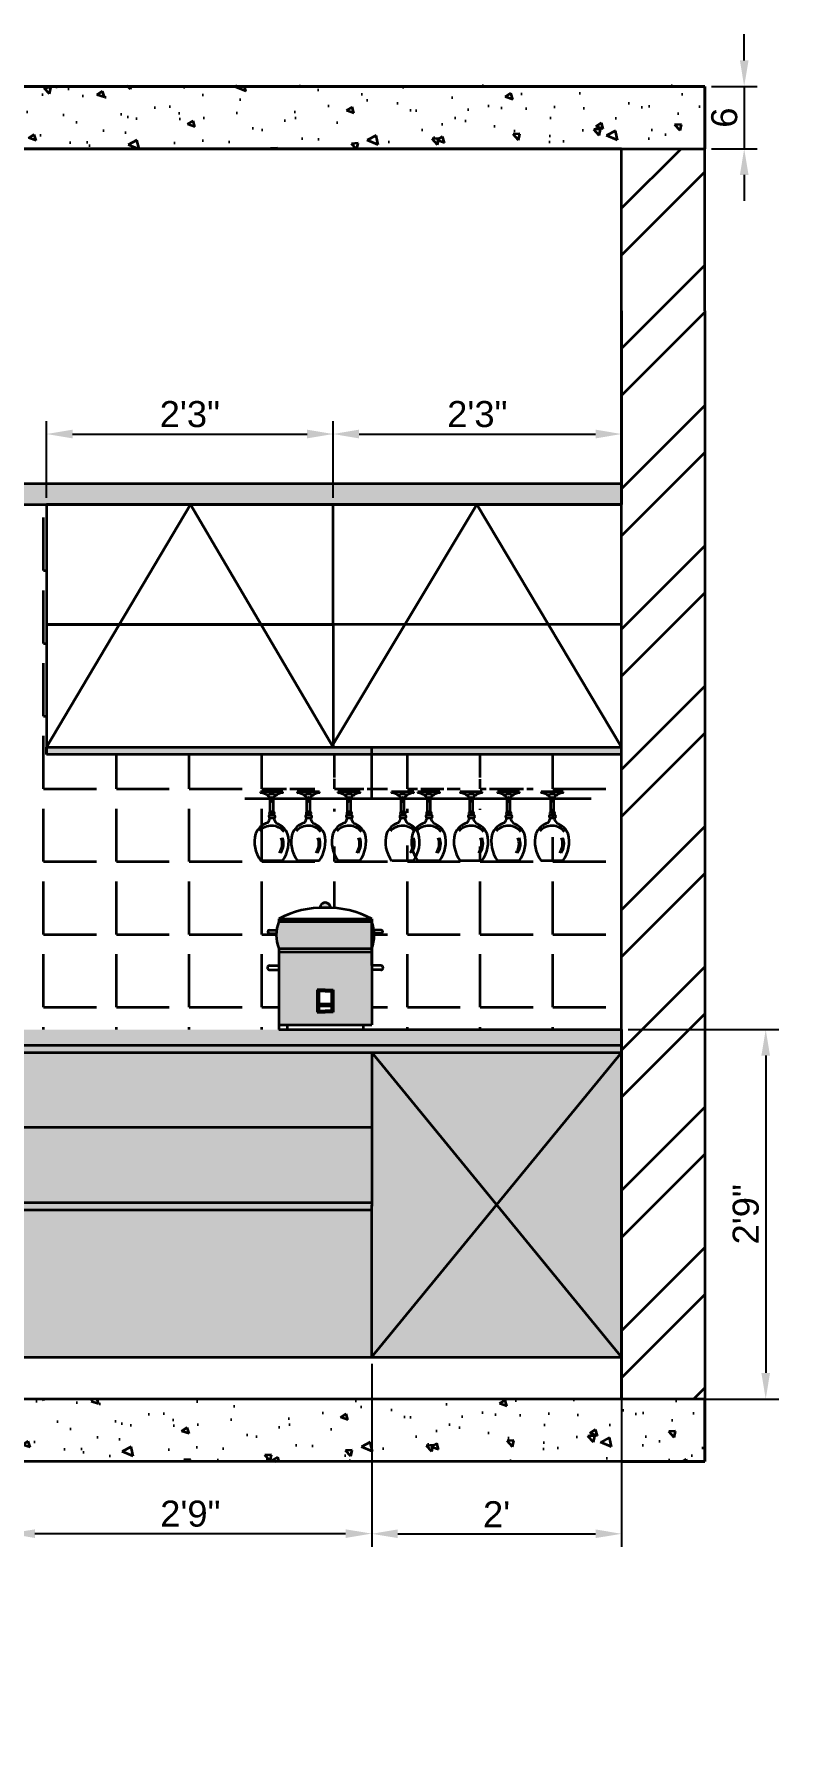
# Model space of a CAD drawing. Header units: millimetres. Extents: x 2258 to 5600, y 711 to 2563.
# Drawn here: x 4938.1 to 5009.6, y 2069.2 to 2233.8 of the extents above; entities that cross this region are included whole.
import ezdxf

# ---------------------------------------------------------------- set-up
doc = ezdxf.new("R2010")
doc.units = ezdxf.units.MM
doc.layers.add('WAL', color=7, linetype='Continuous', lineweight=30)
doc.styles.add('DIM_FONT', font='simplex_.ttf', dxfattribs={"width": 0.8})
doc.styles.get("Standard").update_dxf_attribs({"font": 'arial.ttf'})
doc.dimstyles.new('ISO-25', dxfattribs={"dimtxt": 2.5, "dimasz": 2.5, "dimexe": 1.25, "dimexo": 0.625, "dimtad": 1, "dimtxsty": 'Standard', "dimcen": 2.5, "dimadec": 0, "dimazin": 0, "dimtfac": 1, "dimtmove": 0, "dimatfit": 3, "dimfxl": 1, "dimarcsym": 0})
pattern_1 = [(50, (1383.67, 2337.53), (182.1847, -15.939), [19.05, -209.55]), (355, (1383.67, 2337.53), (-35.243, 191.057), [15.24, -167.641]), (100.4514, (1398.86, 2336.2), (146.941, 175.118), [16.19, -178.09]), (46.184, (1383.67, 2388.33), (271.079, -42.042), [28.575, -314.325]), (96.6356, (1406.26, 2384.82), (237.404, 247.426), [24.285, -267.136]), (351.184, (1383.67, 2388.33), (237.404, 247.426), [22.86, -251.46]), (21, (1409.07, 2375.63), (151.6144, -102.265), [19.05, -209.55]), (326, (1409.07, 2375.63), (61.802, 184.188), [15.24, -167.64]), (71.4514, (1421.71, 2367.1), (213.416, 81.923), [16.19, -178.09]), (37.5, (1383.675, 2337.53), (3.0886, 84.555), [0, -165.608, 0, -170.18, 0, -168.275]), (7.5, (1383.675, 2337.53), (66.8197, 100.1806), [0, -97.028, 0, -161.798, 0, -64.135]), (327.5, (1327.03, 2337.53), (135.5906, -5.7287), [0, -63.5, 0, -198.12, 0, -262.89]), (317.5, (1301.63, 2337.53), (148.129, 25.4265), [0, -82.55, 0, -131.572, 0, -186.69])]

# ---------------------------------------------------------------- blocks, each defined once
blk = doc.blocks.new('*D193')
at = {"color": 0, "lineweight": -2, "transparency": 16777216}
for p, q in [((4939.33, 2189.28), (4939.33, 2196.67)), ((4941.83, 2195.42), (4964.33, 2195.42)), ((4966.83, 2189.28), (4966.83, 2196.67))]:
    blk.add_line(p, q, dxfattribs=at)
at = {"color": 0, "transparency": 16777216}
for points in [[(4941.83, 2195.84), (4941.83, 2195), (4939.33, 2195.42)], [(4964.33, 2195.84), (4964.33, 2195), (4966.83, 2195.42)]]:
    blk.add_solid(points, dxfattribs=at)
at = {"layer": 'Defpoints', "color": 0, "transparency": 16777216}
for p in [(4966.83, 2195.42), (4939.33, 2188.65), (4966.83, 2188.65)]:
    blk.add_point(p, dxfattribs=at)
at = {"color": 0, "lineweight": 35, "transparency": 16777216, "insert": (4953.08, 2197.32), "char_height": 2.5, "attachment_point": 5}
blk.add_mtext('2\'3"', dxfattribs=at)
blk = doc.blocks.new('*D194')
at = {"color": 0, "lineweight": -2, "transparency": 16777216}
for p, q in [((4966.83, 2189.28), (4966.83, 2196.67)), ((4969.33, 2195.42), (4992.03, 2195.42)), ((4994.53, 2189.28), (4994.53, 2196.67))]:
    blk.add_line(p, q, dxfattribs=at)
at = {"color": 0, "transparency": 16777216}
for points in [[(4969.33, 2195.84), (4969.33, 2195), (4966.83, 2195.42)], [(4992.03, 2195.84), (4992.03, 2195), (4994.53, 2195.42)]]:
    blk.add_solid(points, dxfattribs=at)
at = {"layer": 'Defpoints', "color": 0, "transparency": 16777216}
for p in [(4994.53, 2195.42), (4966.83, 2188.65), (4994.53, 2188.65)]:
    blk.add_point(p, dxfattribs=at)
at = {"color": 0, "lineweight": 35, "transparency": 16777216, "insert": (4980.68, 2197.32), "char_height": 2.5, "attachment_point": 5}
blk.add_mtext('2\'3"', dxfattribs=at)
blk = doc.blocks.new('*D204')
at = {"color": 0, "lineweight": -2, "transparency": 16777216}
for p, q in [((4935.71, 2106.17), (4935.71, 2088.62)), ((4970.54, 2106.17), (4970.54, 2088.62)), ((4938.21, 2089.87), (4968.04, 2089.87))]:
    blk.add_line(p, q, dxfattribs=at)
at = {"color": 0, "transparency": 16777216}
for points in [[(4938.21, 2090.28), (4938.21, 2089.45), (4935.71, 2089.87)], [(4968.04, 2090.28), (4968.04, 2089.45), (4970.54, 2089.87)]]:
    blk.add_solid(points, dxfattribs=at)
at = {"layer": 'Defpoints', "color": 0, "transparency": 16777216}
for p in [(4935.71, 2106.79), (4970.54, 2106.79), (4970.54, 2089.87)]:
    blk.add_point(p, dxfattribs=at)
at = {"color": 0, "lineweight": 35, "transparency": 16777216, "insert": (4953.13, 2091.77), "char_height": 2.5, "attachment_point": 5}
blk.add_mtext('2\'9"', dxfattribs=at)
blk = doc.blocks.new('*D205')
at = {"color": 0, "lineweight": -2, "transparency": 16777216}
for p, q in [((4970.54, 2106.17), (4970.54, 2088.6)), ((4994.53, 2106.17), (4994.53, 2088.6)), ((4973.04, 2089.85), (4992.03, 2089.85))]:
    blk.add_line(p, q, dxfattribs=at)
at = {"color": 0, "transparency": 16777216}
for points in [[(4973.04, 2090.27), (4973.04, 2089.44), (4970.54, 2089.85)], [(4992.03, 2090.27), (4992.03, 2089.44), (4994.53, 2089.85)]]:
    blk.add_solid(points, dxfattribs=at)
at = {"layer": 'Defpoints', "color": 0, "transparency": 16777216}
for p in [(4970.54, 2106.79), (4994.53, 2106.79), (4994.53, 2089.85)]:
    blk.add_point(p, dxfattribs=at)
at = {"color": 0, "lineweight": 35, "transparency": 16777216, "insert": (4982.53, 2091.73), "char_height": 2.5, "attachment_point": 5}
blk.add_mtext("2'", dxfattribs=at)
blk = doc.blocks.new('*D211')
at = {"color": 0, "lineweight": -2, "transparency": 16777216}
for p, q in [((4995.16, 2138.25), (5009.62, 2138.25)), ((5008.37, 2135.75), (5008.37, 2105.29)), ((4995.16, 2102.79), (5009.62, 2102.79))]:
    blk.add_line(p, q, dxfattribs=at)
at = {"color": 0, "transparency": 16777216}
for points in [[(5007.95, 2135.75), (5008.78, 2135.75), (5008.37, 2138.25)], [(5007.95, 2105.29), (5008.78, 2105.29), (5008.37, 2102.79)]]:
    blk.add_solid(points, dxfattribs=at)
at = {"layer": 'Defpoints', "color": 0, "transparency": 16777216}
for p in [(4994.53, 2138.25), (4994.53, 2102.79), (5008.37, 2102.79)]:
    blk.add_point(p, dxfattribs=at)
at = {"color": 0, "lineweight": 35, "transparency": 16777216, "insert": (5006.46, 2120.52), "char_height": 2.5, "attachment_point": 5, "rotation": 90}
blk.add_mtext('2\'9"', dxfattribs=at)
blk = doc.blocks.new('*D212')
at = {"color": 0, "lineweight": -2, "transparency": 16777216}
for p, q in [((5006.3, 2231.29), (5006.3, 2233.79)), ((5003.16, 2228.79), (5007.55, 2228.79)), ((5006.3, 2228.79), (5006.3, 2222.79)), ((5003.16, 2222.79), (5007.55, 2222.79)), ((5006.3, 2220.29), (5006.3, 2217.79))]:
    blk.add_line(p, q, dxfattribs=at)
at = {"color": 0, "transparency": 16777216}
for points in [[(5005.89, 2231.29), (5006.72, 2231.29), (5006.3, 2228.79)], [(5005.89, 2220.29), (5006.72, 2220.29), (5006.3, 2222.79)]]:
    blk.add_solid(points, dxfattribs=at)
at = {"layer": 'Defpoints', "color": 0, "transparency": 16777216}
for p in [(5002.53, 2228.79), (5002.53, 2222.79), (5006.3, 2222.79)]:
    blk.add_point(p, dxfattribs=at)
at = {"color": 0, "lineweight": 35, "transparency": 16777216, "insert": (5004.4, 2225.79), "char_height": 2.5, "attachment_point": 5, "rotation": 90}
blk.add_mtext('6', dxfattribs=at)

msp = doc.modelspace()

# ---------------------------------------------------------------- hatches: boundary and pattern name
at = {"lineweight": 35, "true_color": 0x000000}
h = msp.add_hatch(dxfattribs=at)
h.set_pattern_fill('AR-CONC', color=18)
h.set_pattern_definition(pattern_1)
h.paths.add_polyline_path([(4994.532, 2222.792), (5002.532, 2222.792), (5002.532, 2228.792), (4835.909, 2228.792), (4835.909, 2222.792), (4843.91, 2222.792)])
h = msp.add_hatch(dxfattribs=at)
h.set_pattern_fill('AR-CONC', color=18)
h.set_pattern_definition(pattern_1)
h.paths.add_polyline_path([(4994.532, 2228.792), (4843.91, 2228.792), (4843.91, 2222.792), (4994.532, 2222.792)])
h = msp.add_hatch(dxfattribs=at)
h.set_pattern_fill('AR-CONC', color=18)
h.set_pattern_definition(pattern_1)
h.paths.add_polyline_path([(4994.532, 2228.792), (4843.91, 2228.792), (4843.91, 2222.792), (4994.532, 2222.792)])
h = msp.add_hatch(dxfattribs=at)
h.set_pattern_fill('AR-CONC', color=18)
h.set_pattern_definition(pattern_1)
h.paths.add_polyline_path([(4994.532, 2228.792), (4843.91, 2228.792), (4843.91, 2222.792), (4994.532, 2222.792)])
h = msp.add_hatch(dxfattribs=at)
h.set_pattern_fill('AR-CONC', color=18)
h.set_pattern_definition(pattern_1)
h.paths.add_polyline_path([(4994.532, 2228.792), (4843.91, 2228.792), (4843.91, 2222.792), (4994.532, 2222.792)])
h = msp.add_hatch(dxfattribs=at)
h.set_pattern_fill('AR-CONC', color=18)
h.set_pattern_definition(pattern_1)
h.paths.add_polyline_path([(4994.532, 2228.792), (4843.91, 2228.792), (4843.91, 2222.792), (4994.532, 2222.792)])
h = msp.add_hatch(dxfattribs=at)
h.set_pattern_fill('AR-CONC', color=18)
h.set_pattern_definition(pattern_1)
h.paths.add_polyline_path([(4994.532, 2228.792), (4843.91, 2228.792), (4843.91, 2222.792), (4994.532, 2222.792)])
h = msp.add_hatch(dxfattribs=at)
h.set_pattern_fill('AR-CONC', color=18)
h.set_pattern_definition(pattern_1)
h.paths.add_polyline_path([(4994.532, 2228.792), (4843.91, 2228.792), (4843.91, 2222.792), (4994.532, 2222.792)])
h = msp.add_hatch(dxfattribs=at)
h.set_pattern_fill('AR-CONC', color=18)
h.set_pattern_definition(pattern_1)
h.paths.add_polyline_path([(4994.532, 2228.792), (4843.91, 2228.792), (4843.91, 2222.792), (4994.532, 2222.792)])
h = msp.add_hatch(dxfattribs=at)
h.set_pattern_fill('ANSI32', color=18)
h.set_pattern_definition([(45, (1383.675, 2337.528), (-6.735192, 6.735192), []), (45, (1388.165, 2337.528), (-6.735192, 6.735192), [])])
h.paths.add_polyline_path([(5002.532, 2200.652), (5002.532, 2207.252), (5002.532, 2222.792), (4994.532, 2222.792), (4994.532, 2102.792), (5002.532, 2102.792)])
h.paths.add_polyline_path([(4843.91, 2165.652), (4843.91, 2165.106), (4843.91, 2165.1)])
at = {"lineweight": 35, "true_color": 0xe1a500}
h = msp.add_hatch(color=42, dxfattribs=at)
h.dxf.hatch_style = 1
h.paths.add_polyline_path([(4939.332, 2188.652), (4966.832, 2188.652), (4994.532, 2188.652), (4994.532, 2190.652), (4843.913, 2190.652), (4843.913, 2188.652), (4871.413, 2188.652), (4899.113, 2188.652)])
at = {"lineweight": 35, "true_color": 0x000000}
h = msp.add_hatch(color=18, dxfattribs=at)
h.dxf.hatch_style = 1
h.paths.add_polyline_path([(4646.909, 2172.792), (4634.909, 2172.792), (4634.909, 2171.792), (4646.909, 2171.792)])
h.paths.add_polyline_path([(4707.909, 2147.792), (4652.709, 2147.792), (4652.709, 2145.792), (4707.909, 2145.792)])
h.paths.add_polyline_path([(4683.909, 2145.792), (4652.709, 2145.792), (4652.709, 2144.792), (4683.909, 2144.792)])
h.paths.add_polyline_path([(4683.909, 2133.192), (4652.709, 2133.192), (4652.709, 2132.192), (4683.909, 2132.192)])
h.paths.add_polyline_path([(4899.082, 2165.36), (4843.913, 2165.652), (4843.913, 2164.652), (4899.082, 2164.651)])
h.paths.add_polyline_path([(4923.587, 2175.468), (4916.074, 2175.468), (4903.677, 2167.955), (4935.984, 2167.955)])
h.paths.add_polyline_path([(4923.587, 2188.652), (4916.074, 2188.652), (4916.074, 2178.473), (4916.074, 2175.468), (4923.587, 2175.468), (4923.587, 2178.473)])
h.paths.add_polyline_path([(4935.984, 2167.955), (4903.677, 2167.955), (4903.677, 2165.325), (4935.984, 2165.325)])
h.paths.add_polyline_path([(4911.166, 2166.058), (4910.71, 2166.058), (4910.71, 2166.969), (4911.166, 2166.969)], flags=16)
h.paths.add_polyline_path([(4914.685, 2167.295), (4926.285, 2167.295), (4926.285, 2165.862), (4914.685, 2165.862)], flags=16)
h.paths.add_polyline_path([(4909.863, 2166.058), (4909.407, 2166.058), (4909.407, 2166.969), (4909.863, 2166.969)], flags=16)
h.paths.add_polyline_path([(4908.69, 2166.058), (4908.234, 2166.058), (4908.234, 2166.969), (4908.69, 2166.969)], flags=16)
h.paths.add_polyline_path([(4907.452, 2166.058), (4906.996, 2166.058), (4906.996, 2166.969), (4907.452, 2166.969)], flags=16)
h.paths.add_polyline_path([(4906.279, 2166.058), (4905.823, 2166.058), (4905.823, 2166.969), (4906.279, 2166.969)], flags=16)
h.paths.add_polyline_path([(4929.152, 2166.075, -1), (4928.24, 2166.075, -1)], flags=16)
h.paths.add_polyline_path([(4930.484, 2166.075, -1), (4929.572, 2166.075, -1)], flags=16)
h.paths.add_polyline_path([(4931.745, 2166.075, -1), (4930.834, 2166.075, -1)], flags=16)
h.paths.add_polyline_path([(4933.026, 2166.075, -1), (4932.114, 2166.075, -1)], flags=16)
h.paths.add_polyline_path([(4934.256, 2166.075, -1), (4933.345, 2166.075, -1)], flags=16)
h.paths.add_polyline_path([(4970.536, 2165.36), (4939.332, 2165.36), (4939.332, 2164.652), (4970.536, 2164.652)])
h.paths.add_polyline_path([(4994.532, 2165.36), (4970.536, 2165.36), (4970.536, 2164.652), (4994.532, 2164.652)])
h = msp.add_hatch(color=18, dxfattribs=at)
h.dxf.hatch_style = 1
h.paths.add_polyline_path([(4961.619, 2148.612, 0.1873734), (4961.619, 2146.021), (4970.536, 2146.021), (4970.536, 2148.612)])
h.paths.add_polyline_path([(4965.579, 2149.941, -0.0144193), (4966.079, 2149.937, -0.0145326), (4966.583, 2149.94, 0.9940321)])
h.paths.add_polyline_path([(4961.619, 2145.724), (4961.619, 2138.717), (4970.539, 2138.717), (4970.539, 2144.401), (4970.536, 2144.401), (4970.536, 2145.724)])
h.paths.add_polyline_path([(4966.842, 2142.075), (4966.842, 2139.912), (4966.079, 2139.912), (4965.316, 2139.912), (4965.316, 2142.075), (4966.079, 2142.075)], flags=16)
h.paths.add_polyline_path([(4966.693, 2141.926), (4966.693, 2140.06), (4966.079, 2140.06), (4965.464, 2140.06), (4965.464, 2141.926), (4966.079, 2141.926)], flags=0)
at = {"lineweight": 35, "true_color": 0xe1a500}
h = msp.add_hatch(color=42, dxfattribs=at)
h.dxf.hatch_style = 1
h.paths.add_polyline_path([(4683.909, 2144.792), (4652.709, 2144.792), (4652.709, 2133.192), (4683.909, 2133.192)])
h.paths.add_polyline_path([(4683.909, 2132.192), (4652.709, 2132.192), (4652.709, 2118.792), (4683.909, 2118.792)])
h.paths.add_polyline_path([(4695.909, 2132.292), (4683.909, 2145.792), (4683.909, 2118.792)])
h.paths.add_polyline_path([(4707.909, 2145.792), (4683.909, 2145.792), (4695.909, 2132.292)])
h.paths.add_polyline_path([(4707.909, 2145.792), (4695.909, 2132.292), (4707.909, 2118.792)])
h.paths.add_polyline_path([(4695.909, 2132.292), (4683.909, 2118.792), (4707.909, 2118.792)])
h.paths.add_polyline_path([(4707.909, 2017.792), (4616.709, 2017.792), (4616.709, 2015.792), (4695.909, 2015.792), (4707.909, 2015.792)])
h.paths.add_polyline_path([(4994.532, 1998.652), (4843.913, 1998.652), (4843.913, 1996.652), (4871.413, 1996.652), (4899.113, 1996.652), (4939.332, 1996.652), (4966.832, 1996.652), (4994.532, 1996.652)])
h.paths.add_polyline_path([(4867.472, 1944.043), (4855.691, 1929.417), (4867.472, 1914.792)])
h.paths.add_polyline_path([(4867.472, 1944.043), (4843.91, 1944.043), (4855.691, 1929.417)])
h.paths.add_polyline_path([(4843.91, 1944.043), (4843.91, 1914.792), (4855.691, 1929.417)])
h.paths.add_polyline_path([(4855.691, 1929.417), (4843.91, 1914.792), (4867.472, 1914.792)])
h.paths.add_polyline_path([(4895.085, 1944.043), (4867.472, 1944.043), (4867.472, 1914.792), (4895.085, 1914.792)])
h.paths.add_polyline_path([(4903.085, 1944.043), (4895.085, 1944.043), (4895.085, 1914.792), (4903.085, 1914.792)])
h.paths.add_polyline_path([(4935.714, 1944.043), (4903.085, 1944.043), (4903.085, 1929.652), (4935.714, 1929.652)])
h.paths.add_polyline_path([(4935.714, 1928.943), (4903.085, 1928.943), (4903.085, 1914.792), (4935.714, 1914.792)])
h.paths.add_polyline_path([(4970.537, 1928.943), (4935.714, 1928.943), (4935.714, 1914.792), (4970.536, 1914.792)])
h.paths.add_polyline_path([(4970.538, 1936.843), (4935.714, 1936.843), (4935.714, 1929.652), (4970.537, 1929.652)])
h.paths.add_polyline_path([(4970.538, 1944.043), (4935.714, 1944.043), (4935.714, 1936.843), (4970.538, 1936.843)])
h.paths.add_polyline_path([(4982.535, 1929.418), (4970.538, 1944.043), (4970.537, 1929.298), (4970.536, 1914.792)])
h.paths.add_polyline_path([(4994.532, 1944.043), (4970.538, 1944.043), (4982.535, 1929.418)])
h.paths.add_polyline_path([(4994.532, 1944.043), (4982.535, 1929.418), (4994.532, 1914.792)])
h.paths.add_polyline_path([(4982.535, 1929.418), (4970.536, 1914.792), (4994.532, 1914.792)])
h.paths.add_polyline_path([(4867.472, 2136.043), (4855.691, 2121.417), (4867.472, 2106.792)])
h.paths.add_polyline_path([(4867.472, 2136.043), (4843.91, 2136.043), (4855.691, 2121.417)])
h.paths.add_polyline_path([(4855.691, 2121.417), (4843.91, 2136.043), (4843.91, 2106.792)])
h.paths.add_polyline_path([(4855.691, 2121.417), (4843.91, 2106.792), (4867.472, 2106.792)])
h.paths.add_polyline_path([(4895.085, 2136.043), (4867.472, 2136.043), (4867.472, 2106.792), (4895.085, 2106.792)])
h.paths.add_polyline_path([(4903.085, 2136.043), (4895.085, 2136.043), (4895.085, 2106.792), (4903.085, 2106.792)])
h.paths.add_polyline_path([(4935.714, 2120.943), (4903.085, 2120.943), (4903.085, 2106.792), (4935.714, 2106.792)])
h.paths.add_polyline_path([(4935.714, 2136.043), (4903.085, 2136.043), (4903.085, 2121.652), (4935.714, 2121.652)])
h.paths.add_polyline_path([(4970.537, 2120.943), (4935.714, 2120.943), (4935.714, 2106.792), (4970.536, 2106.792)])
h.paths.add_polyline_path([(4970.538, 2128.843), (4935.714, 2128.843), (4935.714, 2121.652), (4970.537, 2121.652)])
h.paths.add_polyline_path([(4970.538, 2136.043), (4935.714, 2136.043), (4935.714, 2128.843), (4970.538, 2128.843)])
h.paths.add_polyline_path([(4970.538, 2136.043), (4970.537, 2121.298), (4970.536, 2106.792), (4982.535, 2121.418)])
h.paths.add_polyline_path([(4994.532, 2136.043), (4970.538, 2136.043), (4982.535, 2121.418)])
h.paths.add_polyline_path([(4994.532, 2136.043), (4982.535, 2121.418), (4994.532, 2106.792)])
h.paths.add_polyline_path([(4982.535, 2121.418), (4970.536, 2106.792), (4994.532, 2106.792)])
at = {"lineweight": 35}
h = msp.add_hatch(color=256, dxfattribs=at)
h.dxf.hatch_style = 1
h.paths.add_polyline_path([(4994.532, 2138.252), (4843.91, 2138.252), (4843.91, 2136.752), (4994.532, 2136.752)])
at = {"lineweight": 35, "true_color": 0x000000}
h = msp.add_hatch(color=18, dxfattribs=at)
h.dxf.hatch_style = 1
h.paths.add_polyline_path([(4935.714, 2121.652), (4903.085, 2121.652), (4903.085, 2120.943), (4935.714, 2120.943)])
h.paths.add_polyline_path([(4970.537, 2121.652), (4935.714, 2121.652), (4935.714, 2120.943), (4970.537, 2120.943)])
h.paths.add_polyline_path([(4994.532, 2136.752), (4843.91, 2136.752), (4843.91, 2136.043), (4903.085, 2136.043), (4935.714, 2136.043), (4994.532, 2136.043)])
at = {"layer": 'WAL', "lineweight": 35, "true_color": 0x000000}
h = msp.add_hatch(dxfattribs=at)
h.set_pattern_fill('AR-CONC', color=18, scale=0.04, angle=111.8891)
h.set_pattern_definition([(161.8891, (1332.419, 2652.69), (-2.12522, 6.999709), [0.762, -8.382]), (106.8891, (1332.419, 2652.69), (-6.565755, -4.15723), [0.6096, -6.705623]), (212.34054, (1332.242, 2653.273), (-8.690975, 2.842479), [0.6476, -7.12361]), (158.0733, (1330.533, 2651.932), (-2.481998, 10.688402), [1.143, -12.573]), (208.52466, (1330.327, 2652.823), (-12.723817, 5.12183), [0.9714, -10.685424]), (103.07325, (1330.533, 2651.932), (-12.723817, 5.12183), [0.9144, -10.05839]), (132.8891, (1330.626, 2653.0646), (1.534762, 7.152388), [0.762, -8.382]), (77.8891, (1330.626, 2653.0646), (-7.757993, -0.452832), [0.6096, -6.7056]), (183.34055, (1330.754, 2653.6606), (-6.223231, 6.699556), [0.6476, -7.123598]), (149.3891, (1332.419, 2652.69), (-3.1844278, -1.1462854), [0, -6.62432, 0, -6.8072, 0, -6.731]), (119.3891, (1332.419, 2652.69), (-4.714776, 0.98616), [0, -3.88112, 0, -6.47192, 0, -2.5654]), (79.3891, (1333.2636, 2650.5876), (-1.8093583, 5.1180492), [0, -2.54, 0, -7.9248, 0, -10.5156]), (69.3891, (1333.6424, 2649.645), (-3.152706, 5.118834), [0, -3.302, 0, -5.26288, 0, -7.4676])])
h.paths.add_polyline_path([(5002.532, 2228.878), (4835.909, 2228.792), (4835.909, 2222.792), (4854.63, 2222.792), (4981.374, 2222.792), (5002.532, 2222.792)])
h = msp.add_hatch(dxfattribs=at)
h.set_pattern_fill('AR-CONC', color=18, scale=0.04, angle=111.8891)
h.set_pattern_definition([(161.8891, (1331.8526, 2527.255), (-2.12522, 6.999709), [0.762, -8.382]), (106.8891, (1331.853, 2527.255), (-6.565755, -4.15723), [0.6096, -6.705623]), (212.34054, (1331.6755, 2527.838), (-8.690975, 2.842479), [0.6476, -7.12361]), (158.0733, (1329.967, 2526.4975), (-2.481998, 10.688402), [1.143, -12.573]), (208.52466, (1329.76, 2527.388), (-12.723817, 5.12183), [0.9714, -10.685424]), (103.07325, (1329.967, 2526.497), (-12.723817, 5.12183), [0.9144, -10.05839]), (132.8891, (1330.06, 2527.6296), (1.534762, 7.152388), [0.762, -8.382]), (77.8891, (1330.06, 2527.6296), (-7.757993, -0.452832), [0.6096, -6.7056]), (183.34055, (1330.1876, 2528.2256), (-6.223231, 6.699556), [0.6476, -7.123598]), (149.3891, (1331.8526, 2527.255), (-3.1844278, -1.1462854), [0, -6.62432, 0, -6.8072, 0, -6.731]), (119.3891, (1331.8526, 2527.255), (-4.714776, 0.98616), [0, -3.88112, 0, -6.47192, 0, -2.5654]), (79.3891, (1332.6973, 2525.1527), (-1.8093583, 5.1180492), [0, -2.54, 0, -7.9248, 0, -10.5156]), (69.3891, (1333.076, 2524.21), (-3.152706, 5.118834), [0, -3.302, 0, -5.26288, 0, -7.4676])])
h.paths.add_polyline_path([(5002.532, 2102.792), (4835.909, 2102.466), (4835.909, 2096.792), (4854.064, 2096.65), (4980.808, 2096.792), (5002.532, 2096.792)])

# ---------------------------------------------------------------- linework, layer by layer
at = {"lineweight": 35}
for p, q in [((5002.532, 2228.792), (4835.909, 2228.792)), ((4835.909, 2228.792), (5002.532, 2228.792)), ((5002.532, 2222.792), (5002.532, 2228.792)), ((5002.532, 2228.792), (5002.532, 2222.792)), ((4835.909, 2222.792), (5002.532, 2222.792)), ((4994.532, 2222.792), (4843.91, 2222.792)), ((4994.532, 2102.792), (4994.532, 2222.792)), ((4994.532, 2222.792), (5002.532, 2222.792)), ((5002.532, 2207.252), (5002.532, 2222.792)), ((4994.532, 2207.252), (4994.532, 2188.652)), ((4994.532, 2207.252), (4994.532, 2200.652)), ((5002.532, 2207.252), (5002.532, 2200.652)), ((4994.532, 2200.652), (4994.532, 2188.652)), ((4994.532, 2200.652), (4994.532, 2188.652)), ((5002.532, 2200.652), (5002.532, 2200.652)), ((5002.532, 2200.652), (5002.532, 2096.792)), ((4899.113, 2188.652), (4939.332, 2188.652)), ((4994.532, 2188.652), (4939.332, 2188.652)), ((4939.332, 2188.652), (4939.332, 2164.652)), ((4939.332, 2188.652), (4966.832, 2188.652)), ((4939.332, 2188.652), (4953.132, 2188.652)), ((4939.332, 2165.36), (4953.132, 2188.652)), ((4939.332, 2188.652), (4966.832, 2188.652)), ((4953.132, 2188.652), (4966.832, 2165.36)), ((4966.832, 2177.152), (4966.832, 2188.652)), ((4966.832, 2188.652), (4994.532, 2188.652)), ((4966.832, 2188.652), (4980.632, 2188.652)), ((4966.832, 2165.652), (4980.632, 2188.652)), ((4966.832, 2188.652), (4994.532, 2188.652)), ((4980.632, 2188.652), (4994.532, 2165.36)), ((4994.532, 2164.652), (4994.532, 2188.652)), ((4994.532, 2177.152), (4939.332, 2177.152)), ((4939.332, 2177.152), (4966.832, 2177.152)), ((4966.832, 2177.152), (4966.832, 2165.652)), ((4994.532, 2165.652), (4994.532, 2177.152)), ((4939.332, 2164.652), (4939.332, 2165.36)), ((4939.332, 2165.36), (4994.532, 2165.36)), ((4994.532, 2164.652), (4939.332, 2164.652)), ((4994.532, 2164.652), (4966.212, 2164.652)), ((4966.832, 2165.652), (4966.832, 2165.36)), ((4970.536, 2165.36), (4970.536, 2160.422)), ((4994.532, 2164.652), (4994.532, 2165.652)), ((4994.532, 2138.252), (4994.532, 2164.652)), ((4970.536, 2148.884), (4970.536, 2144.401)), ((4961.619, 2138.252), (4994.532, 2138.252)), ((4994.532, 2138.252), (4994.532, 2137.543)), ((4994.532, 2138.252), (4994.532, 2137.543)), ((4994.532, 2138.252), (4994.532, 2102.792)), ((4994.532, 2138.252), (4994.532, 2102.792)), ((4994.532, 2138.252), (4994.532, 2102.792)), ((4843.91, 2136.752), (4994.532, 2136.752)), ((4935.714, 2136.043), (4994.532, 2136.043)), ((4970.538, 2136.043), (4970.536, 2106.792)), ((4994.532, 2136.043), (4970.536, 2106.792)), ((4970.538, 2136.043), (4970.537, 2121.298)), ((4970.538, 2136.043), (4970.538, 2128.843)), ((4970.538, 2136.043), (4994.532, 2106.792)), ((4970.538, 2128.843), (4935.714, 2128.843)), ((4903.085, 2121.652), (4970.537, 2121.652)), ((4903.085, 2120.943), (4970.537, 2120.943)), ((4970.536, 2109.446), (4970.536, 2109.446)), ((4843.91, 2106.792), (4994.532, 2106.792)), ((4935.714, 2106.792), (4970.536, 2106.792)), ((4970.536, 2106.792), (4994.532, 2106.792)), ((4994.532, 2106.792), (4994.532, 2102.792)), ((4994.532, 2106.792), (4994.532, 2102.792)), ((4843.91, 2102.792), (4994.532, 2102.792)), ((4994.532, 2102.792), (5002.532, 2102.792)), ((5002.532, 2096.792), (5002.532, 2102.792)), ((5002.532, 2102.792), (5002.532, 2096.792)), ((4994.532, 2096.792), (4843.91, 2096.792)), ((5002.532, 2096.792), (4843.91, 2096.792)), ((4994.532, 2096.792), (5002.532, 2096.792)), ((4994.532, 2096.792), (5002.532, 2096.792))]:
    msp.add_line(p, q, dxfattribs=at)
at = {"color": 7, "lineweight": 35}
for p, q in [((4994.532, 2190.652), (4843.91, 2190.652)), ((4994.532, 2188.652), (4994.532, 2190.652))]:
    msp.add_line(p, q, dxfattribs=at)
at = {"linetype": 'Continuous', "lineweight": 35}
for p, q in [((4939.043, 2182.313), (4939.043, 2187.393)), ((4939.043, 2182.313), (4939.332, 2182.313)), ((4939.043, 2175.328), (4939.043, 2180.408)), ((4939.043, 2175.328), (4939.332, 2175.328)), ((4939.043, 2168.343), (4939.043, 2173.423)), ((4939.043, 2168.343), (4939.332, 2168.343)), ((4939.043, 2161.358), (4939.043, 2166.438)), ((4946.028, 2161.358), (4946.028, 2164.652)), ((4953.013, 2161.358), (4953.013, 2164.652)), ((4959.998, 2161.358), (4959.998, 2164.652)), ((4966.983, 2162.452), (4966.983, 2164.652)), ((4973.968, 2161.358), (4973.968, 2164.652)), ((4980.953, 2162.452), (4980.953, 2164.652)), ((4987.938, 2161.358), (4987.938, 2164.652)), ((4939.043, 2161.358), (4944.123, 2161.358)), ((4946.028, 2161.358), (4951.108, 2161.358)), ((4953.013, 2161.358), (4958.093, 2161.358)), ((4959.998, 2161.358), (4962.372, 2161.358)), ((4962.69, 2161.358), (4965.078, 2161.358)), ((4966.983, 2161.358), (4966.983, 2162.329)), ((4966.983, 2161.358), (4969.8, 2161.358)), ((4970.118, 2161.358), (4972.063, 2161.358)), ((4973.968, 2161.358), (4974.943, 2161.358)), ((4975.261, 2161.358), (4977.455, 2161.358)), ((4977.773, 2161.358), (4979.048, 2161.358)), ((4980.953, 2161.358), (4980.953, 2162.276)), ((4980.953, 2161.358), (4981.522, 2161.358)), ((4981.84, 2161.358), (4985.11, 2161.358)), ((4985.428, 2161.358), (4986.033, 2161.358)), ((4987.938, 2161.358), (4993.018, 2161.358)), ((4939.043, 2154.373), (4939.043, 2159.453)), ((4946.028, 2154.373), (4946.028, 2159.453)), ((4953.013, 2154.373), (4953.013, 2159.453)), ((4959.998, 2154.373), (4959.998, 2159.453)), ((4966.983, 2159.17), (4966.983, 2159.453)), ((4973.968, 2159.044), (4973.968, 2159.453)), ((4980.953, 2159.338), (4980.953, 2159.453)), ((4987.938, 2158.508), (4987.938, 2159.453)), ((4973.968, 2154.373), (4973.968, 2155.934)), ((4987.938, 2154.373), (4987.938, 2156.721)), ((4939.043, 2154.373), (4944.123, 2154.373)), ((4946.028, 2154.373), (4951.108, 2154.373)), ((4953.013, 2154.373), (4958.093, 2154.373)), ((4959.998, 2154.373), (4965.078, 2154.373)), ((4966.983, 2154.373), (4966.983, 2155.827)), ((4966.983, 2154.373), (4972.063, 2154.373)), ((4973.968, 2154.373), (4979.048, 2154.373)), ((4980.953, 2154.373), (4980.953, 2155.827)), ((4980.953, 2154.373), (4986.033, 2154.373)), ((4987.938, 2154.373), (4993.018, 2154.373)), ((4939.043, 2147.388), (4939.043, 2152.468)), ((4946.028, 2147.388), (4946.028, 2152.468)), ((4953.013, 2147.388), (4953.013, 2152.468)), ((4959.998, 2147.388), (4959.998, 2152.468)), ((4966.983, 2149.922), (4966.983, 2152.468)), ((4973.968, 2147.388), (4973.968, 2152.468)), ((4980.953, 2147.388), (4980.953, 2152.468)), ((4987.938, 2147.388), (4987.938, 2152.468)), ((4939.043, 2147.388), (4944.123, 2147.388)), ((4946.028, 2147.388), (4951.108, 2147.388)), ((4953.013, 2147.388), (4958.093, 2147.388)), ((4959.998, 2147.388), (4961.377, 2147.388)), ((4970.781, 2147.388), (4972.063, 2147.388)), ((4973.968, 2147.388), (4979.048, 2147.388)), ((4980.953, 2147.388), (4986.033, 2147.388)), ((4987.938, 2147.388), (4993.018, 2147.388)), ((4939.043, 2140.403), (4939.043, 2145.483)), ((4946.028, 2140.403), (4946.028, 2145.483)), ((4953.013, 2140.403), (4953.013, 2145.483)), ((4959.998, 2140.403), (4959.998, 2145.483)), ((4973.968, 2140.403), (4973.968, 2145.483)), ((4980.953, 2140.403), (4980.953, 2145.483)), ((4987.938, 2140.403), (4987.938, 2145.483)), ((4939.043, 2140.403), (4944.123, 2140.403)), ((4946.028, 2140.403), (4951.108, 2140.403)), ((4953.013, 2140.403), (4958.093, 2140.403)), ((4959.998, 2140.403), (4961.619, 2140.403)), ((4970.539, 2140.403), (4972.063, 2140.403)), ((4973.968, 2140.403), (4979.048, 2140.403)), ((4980.953, 2140.403), (4986.033, 2140.403)), ((4987.938, 2140.403), (4993.018, 2140.403)), ((4939.043, 2138.252), (4939.043, 2138.498)), ((4946.028, 2138.252), (4946.028, 2138.498)), ((4953.013, 2138.252), (4953.013, 2138.498)), ((4959.998, 2138.252), (4959.998, 2138.498)), ((4973.968, 2138.252), (4973.968, 2138.498)), ((4980.953, 2138.252), (4980.953, 2138.498)), ((4987.938, 2138.252), (4987.938, 2138.498))]:
    msp.add_line(p, q, dxfattribs=at)
at = {"color": 18, "lineweight": 35, "true_color": 0x000000}
for p, q in [((4962.003, 2161.089), (4959.872, 2161.089)), ((4965.528, 2161.089), (4963.398, 2161.089)), ((4969.431, 2161.089), (4967.301, 2161.089)), ((4974.575, 2161.089), (4972.444, 2161.089)), ((4977.087, 2161.089), (4974.956, 2161.089)), ((4981.153, 2161.089), (4979.023, 2161.089)), ((4984.742, 2161.089), (4982.611, 2161.089)), ((4988.928, 2161.089), (4986.798, 2161.089)), ((4958.364, 2160.422), (4991.625, 2160.422)), ((4960.798, 2159.147), (4960.798, 2160.415)), ((4961.101, 2159.156), (4961.101, 2160.415)), ((4964.323, 2159.147), (4964.323, 2160.415)), ((4964.626, 2159.156), (4964.626, 2160.415)), ((4968.226, 2159.147), (4968.226, 2160.415)), ((4968.529, 2159.156), (4968.529, 2160.415)), ((4973.37, 2159.147), (4973.37, 2160.415)), ((4973.673, 2159.156), (4973.673, 2160.415)), ((4975.882, 2159.147), (4975.882, 2160.415)), ((4976.184, 2159.156), (4976.184, 2160.415)), ((4979.948, 2159.147), (4979.948, 2160.415)), ((4980.251, 2159.156), (4980.251, 2160.415)), ((4983.537, 2159.147), (4983.537, 2160.415)), ((4983.84, 2159.156), (4983.84, 2160.415)), ((4987.723, 2159.147), (4987.723, 2160.415)), ((4988.026, 2159.156), (4988.026, 2160.415)), ((4961.13, 2158.549), (4960.767, 2158.549)), ((4961.093, 2158.848), (4960.795, 2158.848)), ((4960.798, 2158.876), (4960.798, 2158.911)), ((4961.1, 2158.911), (4960.8, 2158.911)), ((4961.1, 2159.147), (4960.809, 2159.147)), ((4961.101, 2158.849), (4961.101, 2158.901)), ((4964.655, 2158.549), (4964.292, 2158.549)), ((4964.618, 2158.848), (4964.32, 2158.848)), ((4964.323, 2158.876), (4964.323, 2158.911)), ((4964.626, 2158.911), (4964.325, 2158.911)), ((4964.626, 2159.147), (4964.335, 2159.147)), ((4964.626, 2158.849), (4964.626, 2158.901)), ((4968.558, 2158.549), (4968.196, 2158.549)), ((4968.522, 2158.848), (4968.223, 2158.848)), ((4968.226, 2158.876), (4968.226, 2158.911)), ((4968.529, 2158.911), (4968.229, 2158.911)), ((4968.529, 2159.147), (4968.238, 2159.147)), ((4968.529, 2158.849), (4968.529, 2158.901)), ((4973.702, 2158.549), (4973.339, 2158.549)), ((4973.665, 2158.848), (4973.367, 2158.848)), ((4973.37, 2158.876), (4973.37, 2158.911)), ((4973.672, 2158.911), (4973.372, 2158.911)), ((4973.672, 2159.147), (4973.381, 2159.147)), ((4973.673, 2158.849), (4973.673, 2158.901)), ((4976.214, 2158.549), (4975.851, 2158.549)), ((4976.177, 2158.848), (4975.878, 2158.848)), ((4975.882, 2158.876), (4975.882, 2158.911)), ((4976.184, 2158.911), (4975.884, 2158.911)), ((4976.184, 2159.147), (4975.893, 2159.147)), ((4976.184, 2158.849), (4976.184, 2158.901)), ((4980.28, 2158.549), (4979.917, 2158.549)), ((4980.243, 2158.848), (4979.945, 2158.848)), ((4979.948, 2158.876), (4979.948, 2158.911)), ((4980.251, 2158.911), (4979.951, 2158.911)), ((4980.251, 2159.147), (4979.96, 2159.147)), ((4980.251, 2158.849), (4980.251, 2158.901)), ((4983.869, 2158.549), (4983.506, 2158.549)), ((4983.832, 2158.848), (4983.534, 2158.848)), ((4983.537, 2158.876), (4983.537, 2158.911)), ((4983.839, 2158.911), (4983.539, 2158.911)), ((4983.839, 2159.147), (4983.548, 2159.147)), ((4983.84, 2158.849), (4983.84, 2158.901)), ((4988.055, 2158.549), (4987.692, 2158.549)), ((4988.018, 2158.848), (4987.72, 2158.848)), ((4987.723, 2158.876), (4987.723, 2158.911)), ((4988.026, 2158.911), (4987.725, 2158.911)), ((4988.026, 2159.147), (4987.734, 2159.147)), ((4988.026, 2158.849), (4988.026, 2158.901)), ((4961.969, 2154.463), (4959.887, 2154.463)), ((4965.494, 2154.463), (4963.412, 2154.463)), ((4969.397, 2154.463), (4967.315, 2154.463)), ((4974.541, 2154.463), (4972.459, 2154.463)), ((4977.052, 2154.463), (4974.971, 2154.463)), ((4981.119, 2154.463), (4979.037, 2154.463)), ((4984.708, 2154.463), (4982.626, 2154.463)), ((4988.894, 2154.463), (4986.812, 2154.463)), ((4960.722, 2147.808), (4961.41, 2147.808)), ((4961.619, 2148.883), (4970.539, 2148.883)), ((4961.619, 2148.883), (4961.619, 2148.612)), ((4961.619, 2148.612), (4970.539, 2148.612)), ((4970.539, 2148.883), (4970.539, 2148.612)), ((4971.435, 2147.808), (4970.747, 2147.808)), ((4960.722, 2147.484), (4961.38, 2147.484)), ((4961.619, 2146.021), (4970.539, 2146.021)), ((4961.619, 2146.021), (4961.619, 2138.252)), ((4970.539, 2146.021), (4970.539, 2138.717)), ((4971.435, 2147.484), (4970.777, 2147.484)), ((4960.741, 2144.401), (4961.636, 2144.401)), ((4961.619, 2145.724), (4970.539, 2145.724)), ((4971.416, 2144.401), (4970.522, 2144.401)), ((4960.741, 2143.979), (4961.597, 2143.979)), ((4971.416, 2143.979), (4970.561, 2143.979)), ((4966.079, 2142.075), (4965.316, 2142.075)), ((4965.316, 2142.075), (4965.316, 2139.912)), ((4966.079, 2141.926), (4965.464, 2141.926)), ((4965.464, 2141.926), (4965.464, 2140.06)), ((4966.079, 2142.075), (4966.842, 2142.075)), ((4966.079, 2141.926), (4966.693, 2141.926)), ((4966.693, 2141.926), (4966.693, 2140.06)), ((4966.842, 2142.075), (4966.842, 2139.912)), ((4965.316, 2139.912), (4966.079, 2139.912)), ((4965.464, 2140.731), (4966.693, 2140.731)), ((4965.464, 2140.545), (4966.693, 2140.545)), ((4965.464, 2140.06), (4966.079, 2140.06)), ((4966.693, 2140.06), (4966.079, 2140.06)), ((4966.842, 2139.912), (4966.079, 2139.912)), ((4961.619, 2138.717), (4970.539, 2138.717)), ((4961.619, 2138.252), (4962.434, 2138.252)), ((4962.434, 2138.717), (4962.434, 2138.252)), ((4969.724, 2138.717), (4969.724, 2138.252)), ((4969.724, 2138.252), (4970.539, 2138.252))]:
    msp.add_line(p, q, dxfattribs=at)
at = {"color": 242, "lineweight": 35, "true_color": 0xcd2027}
msp.add_line((4843.91, 2102.792), (5002.532, 2102.792), dxfattribs=at)
at = {"color": 18, "lineweight": 35, "true_color": 0x000000}
for centre, radius, start, end in [((4959.967, 2161.057), 0.0996, 161.55787, 235.33558), ((4959.863, 2159.982), 0.994, 46.06862, 87.2914), ((4960.973, 2158.545), 2.292, 78.435, 102.9753), ((4962.012, 2159.982), 0.994, 92.7086, 133.93138), ((4961.908, 2161.057), 0.0996, 304.66442, 18.44213), ((4963.492, 2161.057), 0.0996, 161.55787, 235.33558), ((4963.389, 2159.982), 0.994, 46.06862, 87.2914), ((4964.499, 2158.545), 2.292, 78.435, 102.9753), ((4965.538, 2159.982), 0.994, 92.7086, 133.93138), ((4965.434, 2161.057), 0.0996, 304.66442, 18.44213), ((4967.395, 2161.057), 0.0996, 161.55787, 235.33558), ((4967.292, 2159.982), 0.994, 46.06862, 87.2914), ((4968.402, 2158.545), 2.292, 78.435, 102.9753), ((4969.441, 2159.982), 0.994, 92.7086, 133.93138), ((4969.337, 2161.057), 0.0996, 304.66442, 18.44213), ((4972.539, 2161.057), 0.0996, 161.55787, 235.33558), ((4972.435, 2159.982), 0.994, 46.06862, 87.2914), ((4973.545, 2158.545), 2.292, 78.435, 102.9753), ((4974.584, 2159.982), 0.994, 92.7086, 133.93138), ((4974.48, 2161.057), 0.0996, 304.66442, 18.44213), ((4975.051, 2161.057), 0.0996, 161.55787, 235.33558), ((4974.947, 2159.982), 0.994, 46.06862, 87.2914), ((4976.057, 2158.545), 2.292, 78.435, 102.9753), ((4977.096, 2159.982), 0.994, 92.7086, 133.93138), ((4976.992, 2161.057), 0.0996, 304.66442, 18.44213), ((4979.117, 2161.057), 0.0996, 161.55787, 235.33558), ((4979.014, 2159.982), 0.994, 46.06862, 87.2914), ((4980.124, 2158.545), 2.292, 78.435, 102.9753), ((4981.163, 2159.982), 0.994, 92.7086, 133.93138), ((4981.059, 2161.057), 0.0996, 304.66442, 18.44213), ((4982.706, 2161.057), 0.0996, 161.55787, 235.33558), ((4982.602, 2159.982), 0.994, 46.06862, 87.2914), ((4983.712, 2158.545), 2.292, 78.435, 102.9753), ((4984.751, 2159.982), 0.994, 92.7086, 133.93138), ((4984.647, 2161.057), 0.0996, 304.66442, 18.44213), ((4986.892, 2161.057), 0.0996, 161.55787, 235.33558), ((4986.789, 2159.982), 0.994, 46.06862, 87.2914), ((4987.899, 2158.545), 2.292, 78.435, 102.9753), ((4988.937, 2159.982), 0.994, 92.7086, 133.93138), ((4988.834, 2161.057), 0.0996, 304.66442, 18.44213), ((4960.5, 2160.429), 0.275, 357.13262, 78.91836), ((4960.938, 2160.324), 0.21, 38.67556, 141.32444), ((4960.949, 2160.118), 0.253, 53.15588, 126.84412), ((4960.945, 2160.325), 0.181, 215.6737, 329.08934), ((4961.375, 2160.429), 0.275, 101.08164, 182.86738), ((4964.026, 2160.429), 0.275, 357.13262, 78.91836), ((4964.463, 2160.324), 0.21, 38.67556, 141.32444), ((4964.475, 2160.118), 0.253, 53.15588, 126.84412), ((4964.471, 2160.325), 0.181, 215.6737, 329.08934), ((4964.9, 2160.429), 0.275, 101.08164, 182.86738), ((4967.929, 2160.429), 0.275, 357.13262, 78.91836), ((4968.366, 2160.324), 0.21, 38.67556, 141.32444), ((4968.378, 2160.118), 0.253, 53.15588, 126.84412), ((4968.374, 2160.325), 0.181, 215.6737, 329.08934), ((4968.803, 2160.429), 0.275, 101.08164, 182.86738), ((4973.072, 2160.429), 0.275, 357.13262, 78.91836), ((4973.51, 2160.324), 0.21, 38.67556, 141.32444), ((4973.521, 2160.118), 0.253, 53.15588, 126.84412), ((4973.517, 2160.325), 0.181, 215.6737, 329.08934), ((4973.947, 2160.429), 0.275, 101.08164, 182.86738), ((4975.584, 2160.429), 0.275, 357.13262, 78.91836), ((4976.021, 2160.324), 0.21, 38.67556, 141.32444), ((4976.033, 2160.118), 0.253, 53.15588, 126.84412), ((4976.029, 2160.325), 0.181, 215.6737, 329.08934), ((4976.459, 2160.429), 0.275, 101.08164, 182.86738), ((4979.651, 2160.429), 0.275, 357.13262, 78.91836), ((4980.088, 2160.324), 0.21, 38.67556, 141.32444), ((4980.1, 2160.118), 0.253, 53.15588, 126.84412), ((4980.096, 2160.325), 0.181, 215.6737, 329.08934), ((4980.525, 2160.429), 0.275, 101.08164, 182.86738), ((4983.239, 2160.429), 0.275, 357.13262, 78.91836), ((4983.677, 2160.324), 0.21, 38.67556, 141.32444), ((4983.688, 2160.118), 0.253, 53.15588, 126.84412), ((4983.684, 2160.325), 0.181, 215.6737, 329.08934), ((4984.114, 2160.429), 0.275, 101.08164, 182.86738), ((4987.426, 2160.429), 0.275, 357.13262, 78.91836), ((4987.863, 2160.324), 0.21, 38.67556, 141.32444), ((4987.875, 2160.118), 0.253, 53.15588, 126.84412), ((4987.87, 2160.325), 0.181, 215.6737, 329.08934), ((4988.3, 2160.429), 0.275, 101.08164, 182.86738), ((4961.052, 2156.387), 1.796, 106.3788, 158.47151), ((4960.92, 2156.261), 1.56, 39.32199, 137.98392), ((4959.708, 2158.814), 1.094, 319.93365, 345.99728), ((4960.821, 2158.71), 0.168, 97.83351, 252.35587), ((4960.832, 2159.029), 0.123, 106.0059, 253.9941), ((4961.07, 2159.029), 0.131, 283.71016, 76.28984), ((4961.13, 2158.701), 0.152, 269.95992, 101.12072), ((4962.264, 2158.833), 1.169, 194.06963, 222.96399), ((4960.879, 2156.403), 1.717, 21.98085, 72.03588), ((4964.577, 2156.387), 1.796, 106.3788, 158.47151), ((4964.445, 2156.261), 1.56, 39.32199, 137.98392), ((4963.233, 2158.814), 1.094, 319.93365, 345.99728), ((4964.346, 2158.71), 0.168, 97.83351, 252.35587), ((4964.357, 2159.029), 0.123, 106.0059, 253.9941), ((4964.595, 2159.029), 0.131, 283.71016, 76.28984), ((4964.655, 2158.701), 0.152, 269.95992, 101.12072), ((4965.789, 2158.833), 1.169, 194.06963, 222.96399), ((4964.404, 2156.403), 1.717, 21.98085, 72.03588), ((4968.48, 2156.387), 1.796, 106.3788, 158.47151), ((4968.349, 2156.261), 1.56, 39.32199, 137.98392), ((4967.136, 2158.814), 1.094, 319.93365, 345.99728), ((4968.249, 2158.71), 0.168, 97.83351, 252.35587), ((4968.26, 2159.029), 0.123, 106.0059, 253.9941), ((4968.498, 2159.029), 0.131, 283.71016, 76.28984), ((4968.558, 2158.701), 0.152, 269.95992, 101.12072), ((4969.692, 2158.833), 1.169, 194.06963, 222.96399), ((4968.307, 2156.403), 1.717, 21.98085, 72.03588), ((4973.624, 2156.387), 1.796, 106.3788, 158.47151), ((4973.492, 2156.261), 1.56, 39.32199, 137.98392), ((4972.28, 2158.814), 1.094, 319.93365, 345.99728), ((4973.393, 2158.71), 0.168, 97.83351, 252.35587), ((4973.404, 2159.029), 0.123, 106.0059, 253.9941), ((4973.642, 2159.029), 0.131, 283.71016, 76.28984), ((4973.702, 2158.701), 0.152, 269.95992, 101.12072), ((4974.835, 2158.833), 1.169, 194.06963, 222.96399), ((4973.45, 2156.403), 1.717, 21.98085, 72.03588), ((4976.136, 2156.387), 1.796, 106.3788, 158.47151), ((4976.004, 2156.261), 1.56, 39.32199, 137.98392), ((4974.792, 2158.814), 1.094, 319.93365, 345.99728), ((4975.904, 2158.71), 0.168, 97.83351, 252.35587), ((4975.915, 2159.029), 0.123, 106.0059, 253.9941), ((4976.153, 2159.029), 0.131, 283.71016, 76.28984), ((4976.214, 2158.701), 0.152, 269.95992, 101.12072), ((4977.347, 2158.833), 1.169, 194.06963, 222.96399), ((4975.962, 2156.403), 1.717, 21.98085, 72.03588), ((4980.202, 2156.387), 1.796, 106.3788, 158.47151), ((4980.07, 2156.261), 1.56, 39.32199, 137.98392), ((4978.858, 2158.814), 1.094, 319.93365, 345.99728), ((4979.971, 2158.71), 0.168, 97.83351, 252.35587), ((4979.982, 2159.029), 0.123, 106.0059, 253.9941), ((4980.22, 2159.029), 0.131, 283.71016, 76.28984), ((4980.28, 2158.701), 0.152, 269.95992, 101.12072), ((4981.414, 2158.833), 1.169, 194.06963, 222.96399), ((4980.029, 2156.403), 1.717, 21.98085, 72.03588), ((4983.791, 2156.387), 1.796, 106.3788, 158.47151), ((4983.659, 2156.261), 1.56, 39.32199, 137.98392), ((4982.447, 2158.814), 1.094, 319.93365, 345.99728), ((4983.56, 2158.71), 0.168, 97.83351, 252.35587), ((4983.571, 2159.029), 0.123, 106.0059, 253.9941), ((4983.809, 2159.029), 0.131, 283.71016, 76.28984), ((4983.869, 2158.701), 0.152, 269.95992, 101.12072), ((4985.002, 2158.833), 1.169, 194.06963, 222.96399), ((4983.617, 2156.403), 1.717, 21.98085, 72.03588), ((4987.977, 2156.387), 1.796, 106.3788, 158.47151), ((4987.845, 2156.261), 1.56, 39.32199, 137.98392), ((4986.633, 2158.814), 1.094, 319.93365, 345.99728), ((4987.746, 2158.71), 0.168, 97.83351, 252.35587), ((4987.757, 2159.029), 0.123, 106.0059, 253.9941), ((4987.995, 2159.029), 0.131, 283.71016, 76.28984), ((4988.055, 2158.701), 0.152, 269.95992, 101.12072), ((4989.189, 2158.833), 1.169, 194.06963, 222.96399), ((4987.804, 2156.403), 1.717, 21.98085, 72.03588), ((4962.304, 2156.274), 3.023, 165.21373, 216.80783), ((4960.419, 2156.102), 1.528, 325.37418, 21.03875), ((4960.554, 2156.102), 1.528, 325.37418, 21.03875), ((4959.548, 2156.274), 3.023, 323.19217, 14.78627), ((4965.829, 2156.274), 3.023, 165.21373, 216.80783), ((4963.944, 2156.102), 1.528, 325.37418, 21.03875), ((4964.079, 2156.102), 1.528, 325.37418, 21.03875), ((4963.074, 2156.274), 3.023, 323.19217, 14.78627), ((4969.732, 2156.274), 3.023, 165.21373, 216.80783), ((4967.847, 2156.102), 1.528, 325.37418, 21.03875), ((4967.982, 2156.102), 1.528, 325.37418, 21.03875), ((4966.977, 2156.274), 3.023, 323.19217, 14.78627), ((4974.876, 2156.274), 3.023, 165.21373, 216.80783), ((4972.991, 2156.102), 1.528, 325.37418, 21.03875), ((4977.388, 2156.274), 3.023, 165.21373, 216.80783), ((4973.126, 2156.102), 1.528, 325.37418, 21.03875), ((4972.12, 2156.274), 3.023, 323.19217, 14.78627), ((4975.502, 2156.102), 1.528, 325.37418, 21.03875), ((4975.637, 2156.102), 1.528, 325.37418, 21.03875), ((4974.632, 2156.274), 3.023, 323.19217, 14.78627), ((4981.454, 2156.274), 3.023, 165.21373, 216.80783), ((4979.569, 2156.102), 1.528, 325.37418, 21.03875), ((4979.704, 2156.102), 1.528, 325.37418, 21.03875), ((4978.699, 2156.274), 3.023, 323.19217, 14.78627), ((4985.043, 2156.274), 3.023, 165.21373, 216.80783), ((4983.158, 2156.102), 1.528, 325.37418, 21.03875), ((4983.293, 2156.102), 1.528, 325.37418, 21.03875), ((4982.287, 2156.274), 3.023, 323.19217, 14.78627), ((4989.229, 2156.274), 3.023, 165.21373, 216.80783), ((4987.344, 2156.102), 1.528, 325.37418, 21.03875), ((4987.479, 2156.102), 1.528, 325.37418, 21.03875), ((4986.474, 2156.274), 3.023, 323.19217, 14.78627), ((4965.774, 2141.272), 8.671, 87.98334, 118.62981), ((4966.081, 2149.938), 0.502, 356.74593, 183.25407), ((4966.384, 2141.272), 8.671, 61.37019, 92.01666), ((4960.722, 2147.646), 0.162, 90, 270), ((4964.955, 2147.317), 3.579, 158.7747, 201.2253), ((4967.203, 2147.317), 3.579, 338.7747, 21.2253), ((4971.435, 2147.646), 0.162, 270, 90), ((4960.741, 2144.19), 0.211, 90, 270), ((4971.416, 2144.19), 0.211, 270, 90)]:
    msp.add_arc(centre, radius, start, end, dxfattribs=at)

# ---------------------------------------------------------------- texts
at = {"color": 18, "lineweight": 35, "true_color": 0x000000, "style": 'DIM_FONT', "width": 0.8, "flags": 9}
for tag, s in [('YSIZE', '0'), ('XSIZE', '1000')]:
    msp.add_attdef(tag, (4959.884, 2154.463), s, height=0.0318, dxfattribs=at)

# ---------------------------------------------------------------- dimensions: what is measured, and where the dimension line sits
at = {"color": 242, "lineweight": 35, "true_color": 0xcd2027}
dim = msp.add_linear_dim(base=(5006.303, 2222.792), p1=(5002.532, 2228.792), p2=(5002.532, 2222.792), angle=90, dimstyle='ISO-25', dxfattribs=at)
dim.commit()
dim.dimension.update_dxf_attribs({"geometry": '*D212', "text_midpoint": (5004.402, 2225.792)})
for base, p1, p2, picture, middle in [((4966.832, 2195.421), (4939.332, 2188.652), (4966.832, 2188.652), '*D193', (4953.082, 2195.421)), ((4994.532, 2195.421), (4966.832, 2188.652), (4994.532, 2188.652), '*D194', (4980.682, 2195.421))]:
    dim = msp.add_linear_dim(base=base, p1=p1, p2=p2, text='2\'3"', dimstyle='ISO-25', dxfattribs=at)
    dim.commit()
    dim.dimension.update_dxf_attribs({"geometry": picture, "text_midpoint": middle, "dimtype": 160})
dim = msp.add_linear_dim(base=(5008.366, 2102.792), p1=(4994.532, 2138.252), p2=(4994.532, 2102.792), angle=90, text='2\'9"', dimstyle='ISO-25', dxfattribs=at)
dim.commit()
dim.dimension.update_dxf_attribs({"geometry": '*D211', "text_midpoint": (5006.465, 2120.522)})
for base, p1, p2, text, picture, middle in [((4970.536, 2089.867), (4935.714, 2106.792), (4970.536, 2106.792), '2\'9"', '*D204', (4953.125, 2091.768)), ((4994.532, 2089.854), (4970.536, 2106.792), (4994.532, 2106.792), "2'", '*D205', (4982.534, 2091.734))]:
    dim = msp.add_linear_dim(base=base, p1=p1, p2=p2, text=text, dimstyle='ISO-25', dxfattribs=at)
    dim.commit()
    dim.dimension.update_dxf_attribs({"geometry": picture, "text_midpoint": middle})

doc.saveas('drawing.dxf')
